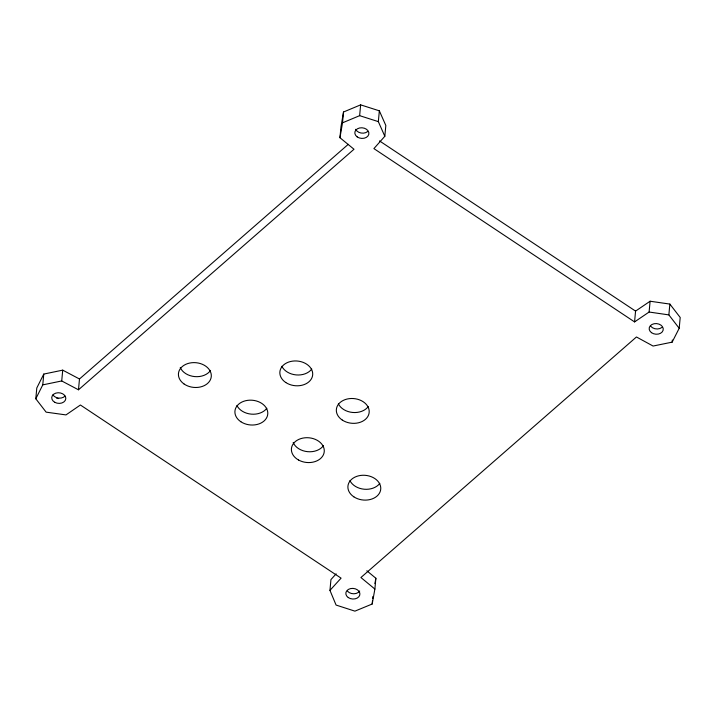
<?xml version="1.0" encoding="UTF-8"?>
<svg xmlns="http://www.w3.org/2000/svg" width="716" height="716" viewBox="0 0 716 716"><rect width="100%" height="100%" fill="white"/><g stroke="black" fill="none" stroke-linecap="round" stroke-linejoin="round"><path stroke-width="1.07" d="M366.843 570.786L375.873 578.251L374.88 589.062L372.186 604.018L354.921 611.142L336.081 605.065L329.96 590.369L330.944 579.566L336.144 573.856M372.186 604.018L372.49 600.778M372.687 598.612L372.884 596.455M35.8 398.776L36.802 387.965L43.774 374.074L62.722 370.145L79.485 378.988L78.483 389.799L61.719 380.957L42.772 384.877L35.8 398.776L46.128 412.148L65.988 414.913L80.407 405.005L341.076 578.143L329.96 590.369M42.772 384.877L43.774 374.074M61.719 380.957L62.722 370.145M78.483 389.799L353.999 149.25L339.957 137.714L340.959 126.911L343.519 112.009L360.64 104.858L379.346 110.828L385.826 125.47L384.823 136.273L373.904 148.606L634.564 321.914L649.108 312.033L668.86 314.897L679.198 328.286L672.136 342.15L653.082 346.043L636.443 336.976L360.918 577.526L374.88 589.062M339.957 137.714L342.517 122.821L343.519 112.009M342.517 122.821L359.638 115.661L360.64 104.858M384.823 136.273L378.343 121.631L379.346 110.828M634.564 321.914L635.566 311.102L650.11 301.23L669.863 304.085L680.2 317.474L679.198 328.286M649.108 312.033L650.11 301.23M668.86 314.897L669.863 304.085M672.136 342.15L672.333 339.993M374.907 583.594L375.873 578.251M79.485 378.988L348.262 144.328M359.638 115.661L378.343 121.631M379.507 140.909L635.566 311.102M368.239 406.59A16.477 12.396 5.3 0 1 352.63 412.461A16.477 12.396 5.3 0 1 338.355 403.824M266.835 408.263A16.477 12.396 5.3 0 1 251.218 414.134A16.477 12.396 5.3 0 1 236.942 405.507M210.567 370.396A16.477 12.396 5.3 0 1 194.689 376.589A16.477 12.396 5.3 0 1 180.262 367.532M311.755 369.044A16.477 12.396 5.3 0 1 296.147 374.916A16.477 12.396 5.3 0 1 281.862 366.279M323.48 445.594A16.477 12.396 5.3 0 1 307.504 451.662A16.477 12.396 5.3 0 1 293.184 442.515M58.703 398.552A15.063 11.331 5.3 0 1 56.752 398.266M379.811 483.354A16.477 12.396 5.3 0 1 364.193 489.225A16.477 12.396 5.3 0 1 349.918 480.588M65.075 396.073A7.062 5.316 5.3 0 1 52.903 394.865M367.648 131.565A7.062 5.316 5.3 0 1 355.673 129.301M661.897 327.454A7.062 5.316 5.3 0 1 650.755 326.281M359.692 591.031A7.062 5.316 5.3 0 1 347.52 591.21M240.871 421.751A16.477 12.396 5.3 0 0 267.569 415.316A16.477 12.396 5.3 0 0 245.615 400.727A16.477 12.396 5.3 0 0 240.871 421.751M183.94 383.901A16.477 12.396 5.3 0 0 210.978 378.2A16.477 12.396 5.3 0 0 189.677 363.057A16.477 12.396 5.3 0 0 183.94 383.901M285.791 382.523A16.477 12.396 5.3 0 0 312.489 376.097A16.477 12.396 5.3 0 0 290.544 361.508A16.477 12.396 5.3 0 0 285.791 382.523M342.284 420.068A16.477 12.396 5.3 0 0 368.982 413.642A16.477 12.396 5.3 0 0 347.027 399.054A16.477 12.396 5.3 0 0 342.284 420.068M298.491 459.985A16.477 12.396 5.3 0 0 324.232 451.805A16.477 12.396 5.3 0 0 300.801 438.631A16.477 12.396 5.3 0 0 298.491 459.985M353.847 496.832A16.477 12.396 5.3 0 0 380.545 490.406A16.477 12.396 5.3 0 0 358.591 475.818A16.477 12.396 5.3 0 0 353.847 496.832M54.783 402.303A7.062 5.316 5.3 0 0 65.8 398.767A7.062 5.316 5.3 0 0 55.741 393.147A7.062 5.316 5.3 0 0 54.783 402.303M357.221 136.917A7.062 5.316 5.3 0 0 368.776 134.411A7.062 5.316 5.3 0 0 359.584 127.967A7.062 5.316 5.3 0 0 357.221 136.917M651.453 332.645A7.062 5.316 5.3 0 0 663.097 330.327A7.062 5.316 5.3 0 0 654.084 323.739A7.062 5.316 5.3 0 0 651.453 332.645M348.253 597.547A7.062 5.316 5.3 0 0 359.79 594.987A7.062 5.316 5.3 0 0 350.554 588.588A7.062 5.316 5.3 0 0 348.253 597.547"/></g></svg>
